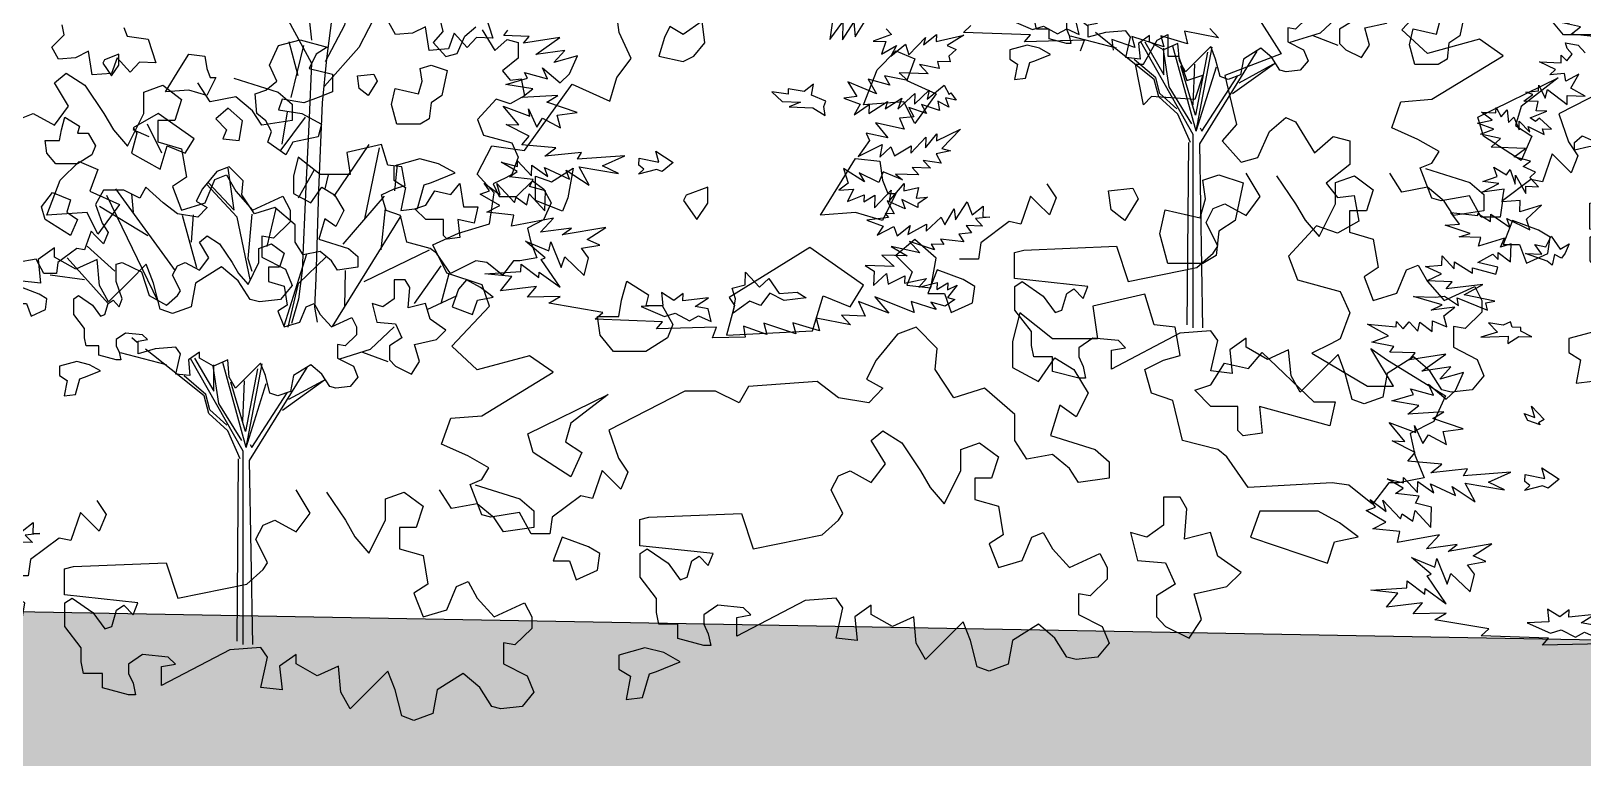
# Model space of a CAD drawing. Header units: inches. Extents: x 11.9 to 85.3, y 21.1 to 37.4.
# Drawn here: x 31.252 to 32.276, y 22.117 to 22.597 of the extents above; entities that cross this region are included whole.
import ezdxf

# ---------------------------------------------------------------- set-up
doc = ezdxf.new("R2010")
doc.units = ezdxf.units.IN
doc.header["$MEASUREMENT"] = 0
doc.layers.add('CAY', color=94, linetype='Continuous')
doc.layers.add('CAY-3', color=61, linetype='Continuous')

# ---------------------------------------------------------------- blocks, each defined once
blk = doc.blocks.new('A$C76451831')
at = {"layer": 'CAY'}
for p, q in [((2228.3, 971.5), (2215.1, 1021.6)), ((2217.8, 939.8), (2236.3, 1016.3)), ((2204.6, 871.1), (2212.5, 918.7)), ((2009.3, 881.7), (1985.5, 892.2)), ((2027.8, 857.9), (2006.6, 900.2)), ((2201.9, 860.6), (2238.9, 910.7)), ((2281, 794.5), (2332.5, 870.4)), ((2491.6, 827), (2512.8, 868.3)), ((2512.8, 868.3), (2561.2, 861.8)), ((2326.2, 761), (2347.8, 865.6)), ((2134, 774), (2125.3, 835.7)), ((2228.6, 791.9), (2251.7, 832.8)), ((2268, 805.1), (2272.9, 825.9)), ((2370.1, 802.5), (2374.1, 840.9)), ((2516.4, 799.3), (2491.6, 827)), ((2047.7, 684.5), (1960.2, 805.1)), ((2138.7, 763.4), (2093.5, 812.2)), ((2095.8, 814.5), (2134, 774)), ((2509.3, 753.8), (2516.4, 799.3)), ((2007, 736.3), (1936.2, 779.1)), ((2022.3, 639.8), (1946.8, 795.6)), ((1985.8, 770.9), (1983.8, 797.9)), ((2182.7, 720.5), (2195.7, 776.4)), ((2294.3, 724.1), (2354.9, 794.5)), ((2350.1, 715.8), (2356.4, 776.4)), ((2079.1, 689), (2057.9, 766.3)), ((2071.1, 726.8), (2074.5, 766.9)), ((2157.5, 671.8), (2138.7, 763.4)), ((2159.9, 768.1), (2154, 702.8)), ((2278.7, 602.9), (2379.6, 765.8)), ((2463.9, 740.3), (2509.3, 753.8)), ((2426.2, 723.2), (2463.9, 740.3)), ((1958.8, 684.4), (1917.8, 720.8)), ((2207.6, 603.7), (2240.9, 709.9)), ((2325.4, 669), (2421.3, 715.4)), ((2446.8, 681.3), (2426.2, 723.2)), ((1948.8, 636.8), (1888.7, 704)), ((2154, 702.8), (2159.9, 684)), ((2228.7, 665.9), (2269.2, 705.2)), ((2296.7, 631.7), (2297.9, 685.1)), ((2399.3, 636.8), (2438.6, 692.2)), ((1914.2, 671.4), (1863.5, 678.5)), ((2213.4, 601.8), (2228.7, 665.9)), ((2438.6, 636.8), (2450, 680.8)), ((2498.7, 664.2), (2446.8, 681.3)), ((2509.3, 632.9), (2498.7, 664.2)), ((2417.8, 627.7), (2461.8, 648.6)), ((2334.4, 569.5), (2369.4, 602.2)), ((1991.5, 579.5), (1983.4, 586)), ((2034.5, 546.7), (1966.9, 564.4)), ((2041.2, 539.6), (2003.7, 569.7)), ((2147.3, 419.7), (2069.9, 556)), ((2075.8, 556.2), (2104.1, 507.8)), ((2151.6, 424.8), (2117.3, 549.9)), ((2151.6, 424.8), (2175, 548.1)), ((2289.6, 555.4), (2334.4, 569.5)), ((2323, 565.2), (2360, 551.4)), ((2089.9, 500.7), (2041.2, 539.6)), ((2092.3, 503.1), (2060.4, 530.2)), ((2102.9, 544.4), (2111.2, 489.7)), ((2104.1, 507.8), (2104.1, 546.7)), ((2168.2, 540.8), (2150.5, 448.4)), ((2156.8, 405.9), (2241.3, 542.4)), ((2098.2, 480.3), (2092.3, 503.1)), ((2150.5, 448.4), (2129.2, 520.8)), ((2146.9, 463.7), (2149.3, 523.1)), ((2151.6, 424.8), (2181.2, 519.2)), ((2159.9, 424.8), (2212.2, 505.4)), ((2205.1, 479.9), (2266.8, 524.3)), ((2214.5, 496), (2264.5, 523.1)), ((2096.6, 475.1), (2089.9, 500.7)), ((2123.3, 457.8), (2098.2, 480.3)), ((2111.2, 489.7), (2144.6, 435.4)), ((3915.1, 501.1), (3898, 463.3)), ((2124.5, 449.6), (2096.6, 475.1)), ((3898, 463.3), (3863.2, 445.6)), ((2143, 408.3), (2124.5, 449.6)), ((3863.2, 445.6), (3870.3, 414.4)), ((2147.3, 135.4), (2147.3, 419.7)), ((2157.5, 429.5), (2159.9, 424.8)), ((3870.3, 414.4), (3883.8, 380.2)), ((2138.3, 140.1), (2140.6, 408.3)), ((2161.5, 135.4), (2156.8, 405.9)), ((3831.9, 373.1), (3807.8, 341.8)), ((3846.1, 373.1), (3831.9, 373.1)), ((3883.8, 380.2), (3846.1, 373.1)), ((5224.8, 27.3), (5236, 37.4)), ((5323.5, 23.9), (5224.8, 27.3)), ((5314.9, 13.3), (5323.5, 23.9)), ((5600.2, 19.2), (5549.8, 29.1)), ((5549.8, 29.1), (5554.6, 10.4)), ((5587.1, 33.3), (5600.2, 19.2)), ((5402.9, 15.7), (5314.9, 13.3)), ((5396.9, 0), (5402.9, 15.7)), ((5476.9, 4.9), (5442.9, 17)), ((5442.9, 17), (5445, 1)), ((5472.5, 21.4), (5476.9, 4.9)), ((5519.5, 6.1), (5472.5, 21.4)), ((5515.1, 22.2), (5519.5, 6.1)), ((5554.6, 10.4), (5515.1, 22.2))]:
    blk.add_line(p, q, dxfattribs=at)
for points in [[(2429.6, 1084.7), (2441, 1036.7), (2426.8, 1020.6), (2445.3, 999.7), (2461.8, 1004.1), (2473.2, 1029.6), (2489.3, 1043.4)], [(2498.7, 1039.1), (2517.2, 1008.8), (2535.7, 1024.9), (2551.8, 1020.6), (2551.8, 997.4), (2528.6, 978.9), (2540, 965.1), (2556.1, 967.1), (2560.8, 941.9), (2540, 930.1), (2519.2, 937.2), (2491.7, 907.3), (2500.7, 884.1), (2542.4, 872.7), (2551.8, 851.9), (2542.4, 826.3), (2533.3, 821.6), (2514.8, 812.5), (2523.9, 794.1), (2549.4, 794.1), (2572.6, 816.9), (2588.7, 805.5), (2600.1, 784.6), (2588.7, 759.5), (2565.6, 747.7), (2570.3, 726.8), (2579.3, 704), (2554.2, 699.3), (2544.7, 699.3), (2528.6, 678.5), (2505.4, 696.9), (2489.3, 699.3), (2452.3, 680.8), (2431.5, 710.7), (2422.5, 717.8), (2387.9, 726.8), (2378.5, 766.1), (2357.6, 773.2), (2350.9, 796.4), (2369.4, 805.5), (2385.5, 810.2), (2380.8, 837.7), (2360, 840.1), (2350.9, 870.4), (2299.8, 858.6), (2304.6, 826.3), (2260.5, 826.3), (2228.3, 851.9), (2221.2, 824), (2221.2, 798.4), (2246.8, 784.6), (2262.9, 807.8), (2281.4, 796.4), (2295.5, 773.2), (2283.7, 750), (2267.6, 761.4), (2258.6, 731.5), (2302.2, 717.8), (2316, 706), (2316, 689.9), (2286.1, 685.5), (2277, 699.3), (2260.5, 713.1), (2235.4, 708.3), (2223.6, 726.8), (2223.6, 752.4), (2193.7, 777.9), (2163.8, 768.5), (2145.4, 796.4), (2147.3, 816.9), (2126.9, 837.7), (2108.4, 831), (2087.6, 805.5), (2078.1, 787), (2094.3, 777.9), (2080.5, 763.8), (2050.6, 768.5), (2029.8, 784.6), (2004.2, 807.8), (1995.2, 791.7), (1972, 803.1), (1942.1, 803.1), (1930.3, 782.3), (1939.8, 754.7), (1948.8, 741), (1942.1, 724.5), (1930.3, 736.3), (1923.7, 742.9), (1914.2, 715.4), (1902.8, 717.8), (1874.9, 696.9), (1872.6, 680.8), (1854.1, 680.8), (1842.7, 701.7), (1814.8, 696.9)], [(1616.2, 583.4), (1612.6, 559.5), (1632.1, 585.5), (1631.2, 558.8), (1648, 585), (1649.9, 563.6), (1669.6, 594.7)], [(1695.7, 575.2), (1703.5, 566.7), (1676.5, 557.2), (1695, 556.6), (1688.9, 538.2), (1710.7, 550.6), (1702.4, 535), (1724.3, 552.8), (1728.8, 536.8), (1753.7, 562.3), (1750.6, 551.9), (1769.7, 567.1), (1769.3, 556.7), (1810, 565.7), (1785.4, 550.7), (1798.4, 544.8), (1787.6, 534.8), (1790, 526.5), (1771, 527.2), (1773.4, 516.7), (1744.6, 522.7), (1757.2, 509.1), (1714.7, 510.6), (1727.4, 499.2), (1693.2, 505.9), (1700.9, 492.5), (1669.1, 501.3), (1681.4, 479.5), (1639.5, 497.3), (1652.3, 475.6), (1633.6, 473.5), (1657.4, 464.5), (1648.7, 449), (1670.5, 464.1), (1670, 450.9), (1697.4, 468.6), (1694.3, 457.8), (1718.8, 473.3), (1712.8, 457.1), (1737.7, 480.3), (1737.1, 464.5), (1759.1, 485), (1755.9, 472), (1780.7, 492.4), (1788.3, 478.5), (1790.7, 481.2), (1798.5, 470.5), (1782.7, 473.7), (1787.7, 460), (1771.7, 468.7), (1773.9, 455), (1747.5, 464.1), (1755.2, 450.7), (1728.8, 459.3), (1736.5, 445.9), (1715.1, 443.9), (1722.2, 427.8), (1680, 437), (1698.2, 415), (1666.3, 421.6), (1671.3, 411), (1654.7, 387.5), (1689.7, 404.9), (1686.3, 386.4), (1702.7, 401.7), (1707.7, 388.4), (1732.3, 403.4), (1731.9, 392.6), (1754, 415.8), (1753.4, 400), (1770, 420.7), (1769.7, 410.3), (1805.2, 427.6), (1777.4, 399.1), (1790.4, 396), (1769, 391.3), (1776.7, 377.8), (1750.1, 381.5), (1760.6, 370.2), (1733.8, 371.2), (1743.9, 360.4), (1709.5, 361.6), (1719.6, 353.1), (1691, 365), (1685, 349.3), (1656.1, 363.5), (1663.8, 350.1), (1632.7, 369.7), (1639.7, 348.2), (1626.2, 337.8), (1647.6, 339.7), (1638.8, 321.5), (1663.1, 331), (1662.7, 320.6), (1679, 330.5), (1678.3, 311.9), (1703.2, 337.8), (1700, 322), (1722.2, 348), (1721.8, 337.1), (1743.2, 341.8), (1740, 326.1), (1756.3, 327.8), (1742.4, 317.8), (1742.2, 312.4), (1718.6, 324.1), (1723.6, 310.3), (1697.2, 322.1), (1707.5, 303.2), (1694.3, 303.7), (1699.1, 298), (1667.2, 293.7), (1691, 285.2), (1682.3, 271.9), (1706.8, 284.6), (1711.8, 270.9), (1730.9, 286.1), (1727.7, 273), (1755, 287.9), (1754.6, 277.5), (1776.6, 298.1), (1781.7, 287), (1795.6, 310.5), (1797.8, 294.6), (1814.6, 320.8), (1822.1, 301.9), (1838.4, 314.5), (1837.8, 298.6), (1848.2, 298.3), (1826.8, 296.3), (1837.3, 285.1), (1813.3, 285.9), (1821.1, 275.2), (1802.5, 273.1), (1809.8, 262), (1775.5, 265.9), (1780.6, 258), (1761.6, 258.7), (1766.8, 250.4), (1730.1, 262.5), (1745.3, 245.7), (1703.1, 255.3), (1726.6, 241.3), (1689.5, 242.6), (1707.5, 225.7), (1664.9, 227.2), (1677.8, 219), (1677, 197.7), (1696.2, 215.6), (1698.4, 199.7), (1722.9, 212), (1722.5, 201.1), (1754.9, 208.2), (1743.6, 195.4), (1770.5, 202.2), (1770.2, 191.8), (1786.4, 201.6), (1786, 191.2), (1799.9, 198.4), (1785.6, 180.3), (1796.4, 177.2), (1782.5, 167.3), (1761.4, 173.5), (1769.1, 162.3), (1732.4, 174.5), (1736.8, 158), (1679.2, 181.3), (1699.6, 157), (1654.9, 174.5), (1665, 152.8), (1630.2, 154), (1643.3, 140), (1592.9, 149.9), (1597.7, 131.1), (1558.2, 142.9), (1562.6, 126.9), (1515.6, 142.2), (1520, 125.7), (1486, 137.8), (1488.1, 121.8), (1440.1, 120.8), (1446.1, 136.4), (1358.1, 134.1), (1366.6, 144.6), (1267.9, 148.1), (1279.1, 158.1), (1199.4, 171.8), (1216.1, 181.6), (1168, 180.6), (1181.7, 196.4), (1128.5, 190.1), (1145, 210.9), (1105.3, 215), (1158.5, 218.6), (1158.8, 229), (1184.9, 209.5), (1185.2, 217.6), (1216.5, 195.2), (1188.5, 236.1), (1194, 238.6), (1165.5, 263.2), (1199.8, 248.8), (1202.6, 261.9), (1217.6, 224.2), (1223.1, 239.9), (1251.6, 212.6), (1257.9, 238.7), (1247.6, 252.6), (1274.4, 257.1), (1256.2, 265.5), (1283.5, 283.1), (1219.2, 272.2), (1232.7, 282.1), (1187.2, 276), (1206.5, 296.7), (1144.9, 285.2), (1148.2, 301.4), (1108.5, 305.5), (1127.4, 315.3), (1098.5, 332.2), (1112.3, 337.1), (1104.5, 348.3), (1127.9, 331.1), (1123.1, 347.6), (1148.9, 320), (1151.8, 327.6), (1167.3, 316.6), (1170.6, 332.4), (1193.7, 307.5), (1194.8, 337), (1171, 343.2), (1176.8, 353.5), (1142, 357.4), (1153.2, 365.2), (1129.6, 379.1), (1153.4, 372.9), (1153.7, 381), (1174.2, 359), (1174.8, 374.8), (1198.2, 358.2), (1193.2, 371.5), (1229.8, 354.3), (1225.3, 367.6), (1258.9, 345.2), (1244, 372.4), (1302.2, 362.7), (1278.5, 373.9), (1311.2, 388.7), (1241.7, 383.4), (1247.5, 393.6), (1193.8, 387.8), (1210.1, 400.4), (1160, 404.8), (1170.8, 417.6), (1137, 434.6), (1155.6, 434), (1132.5, 461.5), (1171.9, 447), (1169.5, 457.5), (1182.2, 430.8), (1190.3, 443.7), (1216.6, 429.6), (1211.8, 448.3), (1241.4, 452.3), (1196.6, 467.5), (1212.8, 477.3), (1159.7, 474.2), (1176, 486.8), (1136.3, 493.6), (1168.4, 502.9), (1163.7, 511.2), (1197.8, 501.9), (1190.2, 518), (1216.2, 495.8), (1230.2, 508.9), (1241.6, 535.3), (1206.8, 525.6), (1223.3, 543.6), (1180.5, 537.4), (1215.8, 562.4), (1162.5, 553.9), (1170.5, 564), (1133.4, 565.3), (1139.1, 573.3)], [(4146.1, 136.4), (4058.1, 134.1), (4066.6, 144.6), (3967.9, 148.1), (3979.1, 158.1), (3899.4, 171.8), (3916.1, 181.6), (3868, 180.6), (3881.7, 196.4), (3828.5, 190.1), (3845, 210.9), (3805.3, 215), (3858.5, 218.6), (3858.8, 229), (3884.9, 209.5), (3885.2, 217.6), (3916.5, 195.2), (3888.5, 236.1), (3894, 238.6), (3865.5, 263.2), (3899.8, 248.8), (3902.6, 261.9), (3917.6, 224.2), (3923.1, 239.9), (3951.6, 212.6), (3957.9, 238.7), (3947.6, 252.6), (3974.4, 257.1), (3956.2, 265.5), (3983.5, 283.1), (3919.2, 272.2), (3932.7, 282.1), (3887.2, 276), (3906.5, 296.7), (3844.9, 285.2), (3848.2, 301.4), (3808.5, 305.5), (3827.4, 315.3), (3798.5, 332.2), (3812.3, 337.1), (3804.5, 348.3), (3827.9, 331.1), (3823.1, 347.6), (3848.9, 320), (3851.8, 327.6), (3867.3, 316.6), (3870.6, 332.4), (3893.7, 307.5), (3894.8, 337), (3871, 343.2), (3876.8, 353.5), (3842, 357.4), (3853.2, 365.2), (3829.6, 379.1), (3853.4, 372.9), (3853.7, 381), (3874.2, 359), (3874.8, 374.8), (3898.2, 358.2), (3893.2, 371.5), (3929.8, 354.3), (3925.3, 367.6), (3958.9, 345.2), (3944, 372.4), (4002.2, 362.7), (3978.5, 373.9), (4011.2, 388.7), (3941.7, 383.4), (3947.5, 393.6), (3893.8, 387.8), (3910.1, 400.4), (3860, 404.8), (3870.8, 417.6), (3837, 434.6), (3855.6, 434), (3832.5, 461.5), (3871.9, 447), (3869.5, 457.5), (3882.2, 430.8), (3890.3, 443.7), (3916.6, 429.6), (3911.8, 448.3), (3941.4, 452.3), (3896.6, 467.5), (3912.8, 477.3), (3859.7, 474.2), (3876, 486.8), (3836.3, 493.6), (3868.4, 502.9), (3863.7, 511.2), (3897.8, 501.9), (3890.2, 518), (3916.2, 495.8), (3930.2, 508.9), (3941.6, 535.3), (3906.8, 525.6), (3923.3, 543.6), (3880.5, 537.4), (3915.8, 562.4), (3862.5, 553.9), (3870.5, 564), (3833.4, 565.3), (3839.1, 573.3), (3807.2, 579.8), (3831.5, 589.4), (3800.4, 606.4), (3842.9, 602.6), (3843.1, 610.3), (3853.2, 599.5), (3861.7, 609.7), (3874.4, 596.1), (3877.5, 609.1), (3895.6, 595.3), (3896.2, 611.2), (3917.2, 602.3), (3912.8, 618.8), (3929.1, 631.3), (3894, 627.1), (3910.6, 634.7), (3868.4, 647.1), (3900.1, 646), (3913.8, 647.7), (3934.6, 633.9), (3932.3, 644.8), (3976.9, 627), (3974.6, 637.9), (3987.8, 640.2), (3942.8, 649.4), (3970.1, 664.8), (3916.4, 658.5), (3924.9, 668.7), (3887.8, 670), (3909.5, 680.1), (3885.8, 691.3), (3909.9, 693.2), (3910.4, 706.8), (3928.3, 687.6), (3928.7, 698), (3954.8, 681.2), (3955.1, 688.9), (3989.2, 680), (3992.3, 690.3), (3963.1, 696.8), (3984.8, 709.2), (3992.7, 701.2), (3993, 711.6), (4011.1, 697.8), (4012.1, 724.6), (3996, 719.7), (4001.9, 732.6), (3963.9, 720.8), (3967.1, 733.8), (3935.4, 734.9), (3951.4, 739.8), (3914.7, 752), (3936, 753.5), (3923, 770.3), (3962.8, 766.2), (3962.9, 768.9), (3981.5, 757.4), (3981.9, 768.2), (4010.2, 748.6), (4005.7, 761.9), (4039.5, 744.9), (4034.6, 760.9), (4056.7, 781.5), (4024.6, 771.7), (4025.2, 788), (3998.4, 786.2), (4001.7, 804.7), (3969.4, 800.4), (3993.9, 813.1), (3970, 816.2), (3991.5, 823.6), (3986.5, 837), (4005.2, 825.9), (4010.4, 833.9), (4017.9, 812.3), (4018.3, 825.4), (4033.2, 798.2), (4033.6, 809), (4052.2, 808.4), (4039.5, 822), (4047.9, 829.8), (4029.6, 838.2), (4040.3, 846), (4016.5, 852.2), (4032.8, 864.8), (3982.6, 866.6), (3996.2, 879.2), (3966.9, 885.7), (3986.2, 893.2), (3962.5, 901.7), (3984, 906.4), (3968.1, 917.8), (3989.3, 917.1), (3989.6, 924.8), (3997.3, 911.4), (4005.8, 921.5), (4007.9, 902.9), (4015.9, 910.7), (4023.4, 891.9), (4023.8, 905), (4039.1, 888.6), (4036.7, 896.9), (4060.3, 885.2), (4057.8, 893.4), (4071.4, 892.9), (4053.4, 909.4), (4047.8, 904.2), (4039.8, 909.9), (4064.2, 919.5), (4048.4, 920), (4051.5, 933.5), (4030.3, 934.3), (4043.8, 944.2), (4033.4, 947.3), (4052.1, 949.4), (4052.4, 957.5), (4062.1, 938.6), (4065.3, 951.6), (4094, 929.3), (4094.4, 942.4), (4120.7, 941.5), (4099.8, 953.1), (4111.4, 974), (4092.5, 963.8), (4090.1, 974.8), (4068.8, 972.8), (4077.2, 980.7), (4053.6, 991.9), (4085.3, 990.8), (4085.6, 1001.7), (4093.5, 993.3), (4101.6, 1003.4), (4094.2, 1011.8), (4091.7, 1020.1), (4110.2, 1016.7), (4120.7, 1005.5)], [(4137.3, 1028.9), (4100.3, 1032.9), (4113.8, 1043.3), (4087.3, 1049.2), (4119.5, 1050.8), (4109, 1059.4), (4117.3, 1064.5), (4098.9, 1070.1), (4115, 1077.7), (4130.9, 1077.2)], [(1105.8, 596.3), (1117.4, 561.5), (1093.2, 562.6), (1079.5, 547.8), (1060.5, 568.9), (1052, 545.7), (1023.6, 543.6), (1018.3, 578.4), (999.3, 568.9), (974, 566.8), (964.5, 584.7)], [(831.6, 687), (842.2, 634.3), (850.6, 558.4)], [(774.7, 655.4), (791.5, 634.3), (850.6, 524.6), (847.4, 444.5), (842.2, 343.2), (836.9, 219.8), (831.6, 177.6), (821.1, 141.8)], [(888.6, 656.4), (872.7, 530.9), (866.4, 466.6), (861.1, 337.9), (856.9, 208.2), (854.8, 166), (859, 143.9)], [(914.9, 644.8), (899.1, 580.5), (870.6, 526.7)], [(948.7, 602.7), (920.2, 547.8), (869.6, 490.9)]]:
    blk.add_lwpolyline(points, dxfattribs=at)
for points in [[(3862.3, 1017), (3867.6, 1040.8), (3901.9, 1032.9), (3907.2, 1051.4), (3904.5, 1069.8), (3920.4, 1075.1), (3944.1, 1067.2), (3936.2, 1030.2), (3920.4, 1019.7), (3917.7, 995.9), (3904.5, 988), (3870.2, 988)], [(2209.9, 855.3), (2183.5, 873.8), (2188.8, 889.6), (2180.8, 905.5), (2167.6, 916), (2165, 945.1), (2180.8, 950.3), (2196.7, 963.5), (2186.1, 987.3), (2199.3, 1016.3), (2231, 1024.3), (2270.6, 1013.7), (2254.7, 1003.1), (2244.2, 982), (2278.5, 974.1), (2278.5, 947.7), (2257.4, 939.8), (2236.3, 931.9), (2204.6, 937.1), (2199.3, 921.3), (2233.6, 916), (2262.7, 900.2), (2257.4, 881.7), (2220.4, 873.8)], [(1943.3, 995.2), (1940.7, 989.9), (1953.9, 971.5), (1964.4, 987.3), (1964.4, 1003.1)], [(2054.1, 982), (2067.3, 1003.1), (2091.1, 1000.5), (2093.7, 982), (2099, 968.8), (2106.9, 968.8), (2093.7, 942.4), (2067.3, 950.3), (2033, 947.7)], [(2365.6, 929.2), (2370.9, 953), (2405.2, 945.1), (2410.4, 963.5), (2407.8, 982), (2423.6, 987.3), (2447.4, 979.4), (2439.5, 942.4), (2423.6, 931.9), (2421, 908.1), (2407.8, 900.2), (2373.5, 900.2)], [(2318.1, 953), (2315.4, 971.5), (2339.2, 974.1), (2344.5, 963.5), (2331.3, 942.4)], [(2062.1, 857.9), (2075.3, 879), (2022.5, 916), (1985.5, 894.9), (1990.8, 887), (1982.9, 857.9), (2025.1, 834.2), (2035.7, 868.5)], [(2141.2, 876.4), (2146.5, 905.5), (2125.4, 923.9), (2106.9, 908.1), (2122.8, 892.2), (2117.5, 879)], [(1903.7, 887), (1919.5, 887), (1930.1, 868.5), (1924.8, 855.3), (1903.7, 842.1), (1872, 842.1), (1858.8, 857.9), (1856.2, 876.4), (1877.3, 876.4), (1880, 892.2), (1885.2, 910.7), (1906.4, 897.5)], [(4144.6, 860.9), (4136.9, 861.2), (4142.2, 869.2), (4126.3, 867), (4104.8, 862.3), (4105.2, 873.2), (4116.4, 883.2), (4129.3, 877.3), (4142.8, 887.7)], [(2577.1, 788.1), (2577.1, 823.8), (2600.8, 815.8), (2632.5, 835.6), (2624.6, 792.1), (2616.7, 772.3)], [(1856.2, 760.2), (1850.9, 778.7), (1866.8, 799.8), (1893.2, 789.3), (1887.9, 770.8), (1903.7, 760.2), (1893.2, 736.5)], [(2415.7, 781.4), (2428.9, 802.5), (2452.7, 797.2), (2465.9, 813), (2471.2, 778.7), (2492.3, 778.7), (2487, 755), (2463.2, 760.2), (2465.9, 733.8), (2447.4, 731.2), (2442.1, 736.5), (2442.1, 760.2), (2415.7, 760.2), (2399.9, 776.1)], [(1999.5, 590.8), (1974.4, 593.1), (1960.6, 583.7), (1960.6, 574.6), (1964.9, 565.2), (1967.3, 553.8), (1960.6, 553.8), (1935.1, 560.5), (1935.1, 574.6), (1916.6, 574.6), (1914.2, 586), (1914.2, 599.8), (1898.1, 620.6), (1898.1, 643.8), (1905.2, 648.6), (1925.6, 634.4), (1937.4, 618.3), (1944.1, 620.6), (1948.8, 636.8), (1955.9, 641.5), (1964.9, 632), (1969.6, 643.8), (1960.6, 669), (1960.6, 694.6), (1969.6, 696.9), (1997.6, 683.2), (2009, 648.6), (2034.5, 634.4), (2050.6, 648.6), (2054.9, 655.2), (2043.5, 678.5), (2050.6, 692.2), (2062, 696.9), (2082.9, 685.5), (2096.6, 704), (2082.9, 726.8), (2094.3, 736.3), (2112.7, 724.5), (2131.2, 696.9), (2140.6, 680.8), (2154.4, 664.7), (2170.5, 696.9), (2170.5, 717.8), (2189, 724.5), (2207.5, 710.7), (2200.8, 689.9), (2184.3, 689.9), (2184.3, 669), (2207.5, 662.3), (2212.2, 634.4), (2198.4, 625.4), (2207.5, 602.2), (2230.7, 609.2), (2240.1, 632), (2251.5, 636.8), (2260.5, 620.6), (2277, 602.2), (2306.9, 615.9), (2314, 602.2), (2314, 590.8), (2297.5, 574.6), (2286.1, 576.6), (2286.1, 556.2), (2309.3, 544.4), (2316, 528.2), (2304.6, 514.5), (2283.7, 512.1), (2274.7, 514.5), (2262.9, 533), (2246.8, 546.7), (2221.2, 530.6), (2216.9, 507.4), (2198.4, 500.7), (2186.6, 505), (2179.9, 530.6), (2172.9, 549.1), (2156.8, 533), (2135.9, 512.1), (2126.9, 528.2), (2124.5, 553.8), (2103.7, 544.4), (2082.9, 556.2), (2082.9, 565.2), (2066.7, 553.8), (2069.1, 530.6), (2048.3, 533), (2054.9, 562.8), (2048.3, 572.3), (2018, 569.9), (1992.8, 562.8), (1992.8, 581.3), (2006.6, 583.7)], [(4064.6, 698.7), (4032.9, 710.2), (4056.9, 709.4), (4046.9, 723.3), (4062.7, 720.1), (4070.9, 735.6), (4083.8, 716.6), (4097.3, 724.3), (4091.3, 710.9), (4086.1, 703.4), (4075.4, 708.7), (4072.1, 693)], [(2392.2, 660), (2385.5, 671.4), (2369.4, 671.4), (2369.4, 643.8), (2352.9, 632), (2336.8, 636.8), (2343.9, 609.2), (2371.4, 606.9), (2380.8, 586), (2362.3, 574.6), (2362.3, 553.8), (2371.4, 544.4), (2394.6, 533), (2406.4, 551.4), (2399.3, 576.6), (2431.5, 583.7), (2445.3, 597.4), (2422.5, 613.6), (2415.4, 636.8), (2389.8, 630.1)], [(2475.5, 671.4), (2463.7, 657.6), (2454.7, 632), (2484.6, 620.6), (2491.7, 641.5), (2514.8, 646.2), (2496.4, 660)], [(4013.2, 601.7), (4010.8, 609.9), (4000.2, 604.8), (3978.6, 608.3), (3991.7, 594.7), (3967.4, 587.4), (4007.3, 588.7), (4006.9, 577.9), (4023.2, 588.2), (4042.2, 587.5), (4026.2, 596.2), (4026.3, 601.2)], [(1603.8, 461), (1606.8, 469), (1585.8, 477.9), (1589, 493.7), (1575.1, 483.3), (1551.6, 486.8), (1551.4, 479.1), (1527.5, 482.7), (1542.8, 468.5), (1569.5, 467.6), (1553, 460.5), (1587.8, 459.2), (1606, 447.7)], [(4054.6, 458.4), (4036.2, 464.5), (4031.1, 475.1), (4046.8, 469.1), (4041.9, 485.6), (4060.3, 465.9), (4052, 461.2)], [(1332, 374.8), (1332.4, 385.2), (1361.2, 379.2), (1356.8, 395.2), (1382.5, 378.5), (1366.1, 365.4), (1358.1, 368.4), (1331.6, 361.7), (1339.5, 369.1)], [(4032, 374.8), (4032.4, 385.2), (4061.2, 379.2), (4056.8, 395.2), (4082.5, 378.5), (4066.1, 365.4), (4058.1, 368.4), (4031.6, 361.7), (4039.5, 369.1)], [(1037.6, 376.9), (1009.9, 384), (971.5, 373.4), (971.5, 352.7), (988.6, 342.1), (982.2, 307.9), (1006.3, 310.8), (1016.4, 345.6), (1027, 349.2), (1061.8, 363.3)], [(1474.2, 178.1), (1469.4, 194.1), (1488.1, 198.9), (1488.8, 217.4), (1509.3, 195.4), (1522.9, 208.1), (1538.4, 186.2), (1564.8, 188), (1578.1, 179.9), (1545.8, 175.6), (1524.8, 186.7), (1511.1, 168.6), (1495.4, 174.6), (1470.8, 156.9)], [(1809, 206.5), (1770.6, 220.7), (1757.1, 185.9), (1781.3, 185.9), (1791.3, 158.2), (1822.5, 172.3), (1826.1, 196.5)], [(1438.2, 144.9), (1433.9, 163.6), (1414.9, 167), (1434.4, 179.5), (1396.7, 175.3), (1397, 186.2), (1383.5, 175.8), (1365.4, 187.3), (1367.4, 168.6), (1335.2, 167), (1369.6, 152.2), (1385.6, 157.1), (1406.5, 146), (1419.9, 153.2)], [(4138.2, 144.9), (4133.9, 163.6), (4114.9, 167), (4134.4, 179.5), (4096.7, 175.3), (4097, 186.2), (4083.5, 175.8), (4065.4, 187.3), (4067.4, 168.6), (4035.2, 167), (4069.6, 152.2), (4085.6, 157.1), (4106.5, 146), (4119.9, 153.2)], [(5395.1, 24.1), (5390.7, 42.8), (5371.8, 46.2), (5391.3, 58.7), (5353.5, 54.6), (5353.9, 65.4), (5340.4, 55), (5322.2, 66.5), (5324.3, 47.9), (5292.1, 46.3), (5326.4, 31.5), (5342.5, 36.4), (5363.4, 25.2), (5376.8, 32.4)]]:
    blk.add_lwpolyline(points, close=True, dxfattribs=at)
at = {"layer": 'CAY-3'}
for p, q in [((2700.1, 1035.2), (2693.6, 1083.6)), ((3631.7, 1070), (3673.6, 1003.9)), ((2717.8, 996.9), (2700.1, 1035.2)), ((2696.6, 969.1), (2717.8, 996.9)), ((3673.6, 1003.9), (3591, 972.1)), ((2561.2, 861.8), (2631.1, 959.1)), ((2631.1, 959.1), (2686.6, 934.3)), ((2686.6, 934.3), (2696.6, 969.1)), ((3591, 972.1), (3608.1, 900.1)), ((3608.1, 900.1), (3586.9, 875.9)), ((3656.5, 889.5), (3680.7, 910.2)), ((3680.7, 910.2), (3694.8, 903.7)), ((3694.8, 903.7), (3722.5, 858.3)), ((3586.9, 875.9), (3614.6, 844.7)), ((3639.4, 851.2), (3656.5, 889.5)), ((3722.5, 858.3), (3750.2, 882.4)), ((3750.2, 882.4), (3774.4, 875.9)), ((3774.4, 875.9), (3774.4, 841.1)), ((3614.6, 844.7), (3639.4, 851.2)), ((3774.4, 841.1), (3739.6, 813.4)), ((3739.6, 813.4), (3756.7, 792.8)), ((3756.7, 792.8), (3780.9, 795.7)), ((3780.9, 795.7), (3788, 758)), ((3788, 758), (3756.7, 740.3)), ((3725.5, 750.9), (3684.2, 706.1)), ((3756.7, 740.3), (3725.5, 750.9)), ((3684.2, 706.1), (3697.8, 671.3)), ((3697.8, 671.3), (3760.3, 654.2)), ((3473.1, 650.6), (3396.5, 632.9)), ((3486.7, 605.2), (3473.1, 650.6)), ((3760.3, 654.2), (3774.4, 622.9)), ((2453.9, 573.9), (2509.3, 632.9)), ((3289.2, 622.9), (3278.5, 581)), ((3337.5, 584.6), (3289.2, 622.9)), ((3396.5, 632.9), (3403.5, 584.6)), ((3774.4, 622.9), (3760.3, 584.6)), ((3137, 601.7), (3109.3, 591.6)), ((3167.7, 570.4), (3137, 601.7)), ((3517.9, 601.7), (3486.7, 605.2)), ((3525, 560.4), (3517.9, 601.7)), ((2491.6, 539.1), (2453.9, 573.9)), ((3109.3, 591.6), (3078.1, 553.3)), ((3278.5, 581), (3278.5, 542.7)), ((3403.5, 584.6), (3337.5, 584.6)), ((3746.7, 577.5), (3719, 563.9)), ((3760.3, 584.6), (3746.7, 577.5)), ((2568.3, 559.8), (2491.6, 539.1)), ((2603, 535.6), (2568.3, 559.8)), ((3078.1, 553.3), (3063.9, 525.6)), ((3164.8, 539.7), (3167.7, 570.4)), ((3316.9, 522), (3341, 556.8)), ((3341, 556.8), (3368.8, 539.7)), ((3473.1, 539.7), (3500.8, 553.3)), ((3500.8, 553.3), (3525, 560.4)), ((3719, 563.9), (3800.7, 515.2)), ((3839, 515.2), (3805.7, 570.4)), ((3805.7, 570.4), (3829.8, 553.3)), ((3829.8, 553.3), (3915.1, 501.1)), ((2498.1, 471.6), (2603, 535.6)), ((3063.9, 525.6), (3088.1, 512)), ((3192.5, 497.8), (3164.8, 539.7)), ((3278.5, 542.7), (3316.9, 522)), ((3368.8, 539.7), (3390, 504.9)), ((3483.1, 504.9), (3473.1, 539.7)), ((472.7, 495.7), (489.8, 509.9)), ((489.8, 509.9), (517.5, 492.2)), ((736.2, 502.8), (801.7, 482.1)), ((2797, 507.9), (2685, 450.4)), ((2841.8, 507.9), (2797, 507.9)), ((2876.6, 490.8), (2841.8, 507.9)), ((2890.2, 514.9), (2876.6, 490.8)), ((2991.4, 522), (2890.2, 514.9)), ((3022.7, 497.8), (2991.4, 522)), ((3088.1, 512), (3067.5, 490.8)), ((3237.3, 512), (3192.5, 497.8)), ((3282.1, 473.7), (3237.3, 512)), ((3390, 504.9), (3372.3, 470.1)), ((3514.4, 494.3), (3483.1, 504.9)), ((3800.7, 515.2), (3839, 515.2)), ((493.3, 461.5), (472.7, 495.7)), ((517.5, 492.2), (545.2, 450.9)), ((604.1, 482.1), (631.9, 492.2)), ((604.1, 450.9), (604.1, 482.1)), ((631.9, 492.2), (659.6, 471.5)), ((701.4, 468), (683.7, 495.7)), ((801.7, 482.1), (822.3, 464.4)), ((3067.5, 490.8), (3022.7, 497.8)), ((3348.1, 487.2), (3334.6, 442.4)), ((3372.3, 470.1), (3348.1, 487.2)), ((3528.5, 435.3), (3514.4, 494.3)), ((472.7, 433.8), (493.3, 461.5)), ((659.6, 471.5), (649.5, 440.3)), ((739.2, 475.1), (701.4, 468)), ((763.9, 454.4), (739.2, 475.1)), ((822.3, 464.4), (822.3, 440.3)), ((2439.1, 429.8), (2452.7, 468.1)), ((2452.7, 468.1), (2498.1, 471.6)), ((3282.1, 435.3), (3282.1, 473.7)), ((424.3, 443.8), (441.4, 450.9)), ((441.4, 450.9), (472.7, 433.8)), ((545.2, 450.9), (559.3, 426.7)), ((580, 402.5), (604.1, 450.9)), ((624.8, 440.3), (624.8, 409)), ((649.5, 440.3), (624.8, 440.3)), ((777.5, 433.8), (763.9, 454.4)), ((822.3, 440.3), (777.5, 433.8)), ((2685, 450.4), (2699.2, 409.1)), ((3071, 435.3), (3088.1, 449.5)), ((3091.6, 401.1), (3071, 435.3)), ((3088.1, 449.5), (3115.8, 431.8)), ((3299.8, 407.6), (3282.1, 435.3)), ((3334.6, 442.4), (3400, 421.8)), ((3580.4, 421.8), (3528.5, 435.3)), ((559.3, 426.7), (580, 402.5)), ((2477.5, 412.7), (2439.1, 429.8)), ((2508.7, 395), (2477.5, 412.7)), ((3115.8, 431.8), (3143.5, 390.5)), ((3202.5, 421.8), (3230.2, 431.8)), ((3202.5, 390.5), (3202.5, 421.8)), ((3230.2, 431.8), (3257.9, 411.1)), ((3257.9, 411.1), (3247.9, 379.9)), ((3337.5, 414.7), (3299.8, 407.6)), ((3362.3, 394), (3337.5, 414.7)), ((3400, 421.8), (3420.6, 404.1)), ((3594, 411.1), (3580.4, 421.8)), ((3625.2, 366.3), (3594, 411.1)), ((624.8, 409), (659.6, 399)), ((659.6, 399), (666.6, 357.1)), ((2498.1, 377.9), (2508.7, 395)), ((2675.1, 391.3), (2660.8, 350.1)), ((2685, 381.4), (2675.1, 391.3)), ((2699.2, 409.1), (2712.7, 388.5)), ((2712.7, 388.5), (2702.7, 363.7)), ((3022.7, 383.4), (3039.8, 390.5)), ((3039.8, 390.5), (3071, 373.4)), ((3071, 373.4), (3091.6, 401.1)), ((3143.5, 390.5), (3157.7, 366.3)), ((3178.3, 342.1), (3202.5, 390.5)), ((3375.8, 373.4), (3362.3, 394)), ((3420.6, 404.1), (3420.6, 379.9)), ((2481, 370.8), (2498.1, 377.9)), ((2498.1, 326), (2481, 370.8)), ((2488.6, 369.9), (2554, 349.3)), ((2702.7, 363.7), (2685, 381.4)), ((3012, 362.8), (3022.7, 383.4)), ((3157.7, 366.3), (3178.3, 342.1)), ((3223.1, 379.9), (3223.1, 348.6)), ((3247.9, 379.9), (3223.1, 379.9)), ((3420.6, 379.9), (3375.8, 373.4)), ((3748.8, 373.1), (3625.2, 366.3)), ((3773, 369.5), (3748.8, 373.1)), ((3807.8, 341.8), (3773, 369.5)), ((666.6, 357.1), (646, 343.5)), ((646, 343.5), (659.6, 308.7)), ((694.4, 319.3), (708.5, 353.5)), ((708.5, 353.5), (725.6, 360.6)), ((725.6, 360.6), (739.2, 336.4)), ((1932.1, 347.2), (1945.6, 326.5)), ((2245.7, 328.6), (2225, 362.9)), ((2269.8, 359.3), (2297.6, 318)), ((2356.5, 349.3), (2384.2, 359.3)), ((2356.5, 318), (2356.5, 349.3)), ((2384.2, 359.3), (2411.9, 338.7)), ((2453.8, 335.1), (2436.1, 362.9)), ((2554, 349.3), (2574.7, 331.6)), ((2643.7, 353.7), (2601.9, 322.4)), ((2660.8, 350.1), (2643.7, 353.7)), ((3029.1, 328), (3012, 362.8)), ((3223.1, 348.6), (3257.9, 338.6)), ((739.2, 336.4), (763.9, 308.7)), ((763.9, 308.7), (808.7, 329.4)), ((808.7, 329.4), (819.4, 308.7)), ((1908, 329.4), (1893.8, 288.2)), ((1917.9, 319.4), (1908, 329.4)), ((1945.6, 326.5), (1935.6, 301.8)), ((2225, 300.9), (2245.7, 328.6)), ((2411.9, 338.7), (2401.9, 307.4)), ((2491.5, 342.2), (2453.8, 335.1)), ((2516.3, 321.6), (2491.5, 342.2)), ((2511.7, 322.4), (2498.1, 326)), ((2553.5, 329.5), (2511.7, 322.4)), ((2529.9, 300.9), (2516.3, 321.6)), ((2570.6, 298.2), (2553.5, 329.5)), ((2574.7, 331.6), (2574.7, 307.4)), ((2601.9, 322.4), (2598.3, 298.2)), ((2730.4, 318.9), (2744, 322.4)), ((2744, 322.4), (2880.2, 328)), ((2880.2, 328), (2897.3, 276)), ((3022.7, 317.9), (3029.1, 328)), ((3257.9, 338.6), (3265, 296.7)), ((659.6, 308.7), (694.4, 319.3)), ((819.4, 308.7), (819.4, 291.6)), ((1935.6, 301.8), (1917.9, 319.4)), ((2166.1, 290.3), (2176.7, 310.9)), ((2176.7, 310.9), (2193.8, 318)), ((2193.8, 318), (2225, 300.9)), ((2297.6, 318), (2311.7, 293.8)), ((2332.3, 269.7), (2356.5, 318)), ((2377.2, 307.4), (2377.2, 276.1)), ((2401.9, 307.4), (2377.2, 307.4)), ((2574.7, 307.4), (2529.9, 300.9)), ((2598.3, 298.2), (2570.6, 298.2)), ((2730.4, 280.5), (2730.4, 318.9)), ((2897.3, 276), (2998.5, 296.7)), ((2998.5, 296.7), (3022.7, 317.9)), ((3265, 296.7), (3244.4, 283.1)), ((3306.9, 293.2), (3323.9, 300.2)), ((3323.9, 300.2), (3337.5, 276.1)), ((819.4, 291.6), (794.6, 267.4)), ((1876.7, 291.7), (1834.8, 260.5)), ((1893.8, 288.2), (1876.7, 291.7)), ((2183.2, 255.5), (2166.1, 290.3)), ((2311.7, 293.8), (2332.3, 269.7)), ((2377.2, 276.1), (2411.9, 266.1)), ((2838.3, 269), (2730.4, 280.5)), ((2731, 269), (2741.6, 276)), ((2741.6, 276), (2772.3, 254.8)), ((3244.4, 283.1), (3257.9, 248.3)), ((3292.7, 259), (3306.9, 293.2)), ((3337.5, 276.1), (3362.3, 248.3)), ((472.7, 253.3), (448.5, 236.2)), ((472.7, 239.7), (472.7, 253.3)), ((794.6, 267.4), (777.5, 270.4)), ((777.5, 270.4), (777.5, 239.7)), ((1834.8, 260.5), (1831.3, 236.3)), ((1898, 249.9), (2034.2, 255.5)), ((2034.2, 255.5), (2051.3, 203.6)), ((2176.7, 245.5), (2183.2, 255.5)), ((2411.9, 266.1), (2419, 224.2)), ((2731, 234.2), (2731, 269)), ((2772.3, 254.8), (2790, 230.6)), ((2800, 234.2), (2807.1, 258.3)), ((2807.1, 258.3), (2817.7, 265.4)), ((2817.7, 265.4), (2831.2, 251.3)), ((2831.2, 251.3), (2838.3, 269)), ((3257.9, 248.3), (3292.7, 259)), ((3362.3, 248.3), (3407.1, 269)), ((3407.1, 269), (3417.7, 248.3)), ((448.5, 236.2), (452, 201.4)), ((503.9, 222), (472.7, 239.7)), ((535.2, 236.2), (503.9, 222)), ((538.7, 197.8), (535.2, 236.2)), ((607.7, 229.1), (583.5, 204.9)), ((618.3, 201.4), (607.7, 229.1)), ((777.5, 239.7), (812.3, 222)), ((1831.3, 236.3), (1803.5, 236.3)), ((1884.4, 246.4), (1898, 249.9)), ((1884.4, 208.1), (1884.4, 246.4)), ((2152.5, 224.2), (2176.7, 245.5)), ((2755.2, 202.9), (2731, 234.2)), ((2790, 230.6), (2800, 234.2)), ((3417.7, 231.2), (3392.9, 207)), ((3417.7, 248.3), (3417.7, 231.2)), ((718.5, 225.5), (680.2, 201.4)), ((742.7, 204.9), (718.5, 225.5)), ((812.3, 222), (822.3, 197.8)), ((1992.3, 196.5), (1884.4, 208.1)), ((2051.3, 203.6), (2152.5, 224.2)), ((2419, 224.2), (2398.4, 210.7)), ((2398.4, 210.7), (2411.9, 175.9)), ((2446.7, 186.5), (2460.9, 220.7)), ((2460.9, 220.7), (2478, 227.8)), ((2478, 227.8), (2491.5, 203.6)), ((3375.8, 210), (3375.8, 179.3)), ((3392.9, 207), (3375.8, 210)), ((452, 201.4), (420.8, 204.9)), ((552.3, 173.6), (538.7, 197.8)), ((583.5, 204.9), (552.3, 173.6)), ((628.3, 163), (618.3, 201.4)), ((680.2, 201.4), (673.7, 166.6)), ((760.4, 177.2), (742.7, 204.9)), ((822.3, 197.8), (805.2, 177.2)), ((1885, 196.5), (1895.6, 203.6)), ((1885, 161.7), (1885, 196.5)), ((1895.6, 203.6), (1926.3, 182.3)), ((1954, 161.7), (1961.1, 185.9)), ((1961.1, 185.9), (1971.7, 193)), ((1971.7, 193), (1985.3, 178.8)), ((1985.3, 178.8), (1992.3, 196.5)), ((2411.9, 175.9), (2446.7, 186.5)), ((2491.5, 203.6), (2516.3, 175.9)), ((2516.3, 175.9), (2561.1, 196.5)), ((2561.1, 196.5), (2571.7, 175.9)), ((2755.2, 182.3), (2755.2, 202.9)), ((2845.4, 192.9), (2824.7, 178.7)), ((2883.1, 189.3), (2845.4, 192.9)), ((2973.7, 200), (2873.1, 147.5)), ((2893.7, 178.7), (2883.1, 189.3)), ((3019.1, 203.5), (2973.7, 200)), ((3029.1, 189.3), (3019.1, 203.5)), ((3019.1, 144.5), (3029.1, 189.3)), ((3071, 192.9), (3046.8, 175.8)), ((3071, 179.3), (3071, 192.9)), ((646, 156.5), (628.3, 163)), ((673.7, 166.6), (646, 156.5)), ((774, 173.6), (760.4, 177.2)), ((805.2, 177.2), (774, 173.6)), ((1909.2, 130.4), (1885, 161.7)), ((1926.3, 182.3), (1944, 158.2)), ((1944, 158.2), (1954, 161.7)), ((2571.7, 175.9), (2571.7, 158.8)), ((2758.7, 165.1), (2755.2, 182.3)), ((2786.4, 165.1), (2758.7, 165.1)), ((2786.4, 143.9), (2786.4, 165.1)), ((2824.7, 178.7), (2824.7, 165.1)), ((2824.7, 165.1), (2831.2, 151)), ((2873.1, 175.2), (2893.7, 178.7)), ((2873.1, 147.5), (2873.1, 175.2)), ((3046.8, 175.8), (3050.4, 141)), ((3102.3, 161.6), (3071, 179.3)), ((3133.5, 175.8), (3102.3, 161.6)), ((3137, 137.4), (3133.5, 175.8)), ((3206, 168.7), (3181.9, 144.5)), ((3216.6, 141), (3206, 168.7)), ((3316.9, 165.2), (3278.5, 141)), ((3341, 144.5), (3316.9, 165.2)), ((3375.8, 179.3), (3410.6, 161.6)), ((3410.6, 161.6), (3420.6, 137.4)), ((2529.9, 137.5), (2529.9, 106.9)), ((2547, 134.6), (2529.9, 137.5)), ((2571.7, 158.8), (2547, 134.6)), ((2824.7, 133.9), (2786.4, 143.9)), ((2831.2, 151), (2834.8, 133.9)), ((3050.4, 141), (3019.1, 144.5)), ((3150.6, 113.3), (3137, 137.4)), ((3181.9, 144.5), (3150.6, 113.3)), ((3226.7, 102.6), (3216.6, 141)), ((3278.5, 141), (3272.1, 106.2)), ((3358.7, 116.8), (3341, 144.5)), ((3420.6, 137.4), (3403.5, 116.8)), ((1909.2, 109.8), (1909.2, 130.4)), ((1999.4, 120.4), (1978.8, 106.3)), ((2037.1, 116.9), (1999.4, 120.4)), ((2127.7, 127.5), (2027.1, 75)), ((2047.8, 106.3), (2037.1, 116.9)), ((2173.1, 131), (2127.7, 127.5)), ((2183.2, 116.9), (2173.1, 131)), ((2173.1, 72.1), (2183.2, 116.9)), ((2225, 120.4), (2200.9, 103.3)), ((2225, 106.9), (2225, 120.4)), ((2834.8, 133.9), (2824.7, 133.9)), ((3372.3, 113.3), (3358.7, 116.8)), ((3403.5, 116.8), (3372.3, 113.3)), ((1912.7, 92.7), (1909.2, 109.8)), ((1940.4, 92.7), (1912.7, 92.7)), ((1940.4, 71.5), (1940.4, 92.7)), ((1978.8, 106.3), (1978.8, 92.7)), ((1978.8, 92.7), (1985.3, 78.5)), ((2027.1, 102.7), (2047.8, 106.3)), ((2027.1, 75), (2027.1, 102.7)), ((2200.9, 103.3), (2204.4, 68.5)), ((2256.3, 89.2), (2225, 106.9)), ((2287.5, 103.3), (2256.3, 89.2)), ((2291.1, 65), (2287.5, 103.3)), ((2360.1, 96.2), (2335.9, 72.1)), ((2370.7, 68.5), (2360.1, 96.2)), ((2470.9, 92.7), (2432.6, 68.5)), ((2495.1, 72.1), (2470.9, 92.7)), ((2529.9, 106.9), (2564.7, 89.2)), ((3244.4, 96.1), (3226.7, 102.6)), ((3272.1, 106.2), (3244.4, 96.1)), ((1978.8, 61.4), (1940.4, 71.5)), ((1985.3, 78.5), (1988.8, 61.4)), ((2204.4, 68.5), (2173.1, 72.1)), ((2335.9, 72.1), (2304.6, 40.8)), ((2380.7, 30.2), (2370.7, 68.5)), ((2432.6, 68.5), (2426.1, 33.7)), ((2512.8, 44.3), (2495.1, 72.1)), ((2564.7, 89.2), (2574.7, 65)), ((1988.8, 61.4), (1978.8, 61.4)), ((2304.6, 40.8), (2291.1, 65)), ((2574.7, 65), (2557.6, 44.3)), ((2398.4, 23.7), (2380.7, 30.2)), ((2426.1, 33.7), (2398.4, 23.7)), ((2526.3, 40.8), (2512.8, 44.3)), ((2557.6, 44.3), (2526.3, 40.8))]:
    blk.add_line(p, q, dxfattribs=at)
for points in [[(2826, 1020.1), (2822.1, 1051.8), (2794.4, 1032), (2774.6, 1043.9), (2766.7, 1028), (2758.7, 1000.3), (2794.4, 992.4), (2810.2, 1000.3)], [(3491.1, 1024.1), (3507, 1032), (3507, 1000.3), (3522.8, 1000.3), (3534.7, 964.7), (3558.4, 972.6), (3546.6, 936.9), (3483.2, 940.9), (3471.3, 929), (3459.5, 988.4), (3471.3, 988.4)], [(3079.4, 980.5), (3107.1, 1008.2), (3134.8, 996.3), (3123, 964.7), (3166.5, 944.9), (3134.8, 901.3), (3119, 933), (3059.6, 929)], [(3027.9, 818.1), (3047.7, 849.8), (3083.4, 845.8), (3087.3, 818.1), (3095.2, 798.3), (3107.1, 798.3), (3087.3, 758.7), (3047.7, 770.6), (2996.3, 766.6)], [(3495.1, 738.9), (3503, 774.6), (3554.5, 762.7), (3562.4, 790.4), (3558.4, 818.1), (3582.2, 826), (3617.8, 814.2), (3605.9, 758.7), (3582.2, 742.9), (3578.2, 707.2), (3558.4, 695.3), (3507, 695.3)], [(2798.8, 796), (2794.8, 788.1), (2814.6, 760.4), (2830.5, 784.1), (2830.5, 807.9)], [(3423.8, 774.6), (3419.9, 802.3), (3455.5, 806.2), (3463.4, 790.4), (3443.6, 758.7)], [(3158.6, 659.7), (3166.5, 703.3), (3134.8, 731), (3107.1, 707.2), (3130.9, 683.5), (3123, 663.7)], [(3039.8, 632), (3059.6, 663.7), (2980.4, 719.1), (2862.1, 645.5), (2870, 633.6), (2858.2, 590.1), (2984.4, 596.3), (3000.2, 647.8)], [(2739.4, 633.6), (2763.2, 633.6), (2779, 605.9), (2771.1, 586.1), (2739.4, 566.3), (2691.9, 566.3), (2672.1, 590.1), (2668.1, 617.8), (2699.8, 617.8), (2703.8, 641.6), (2711.7, 669.3), (2743.4, 649.5)], [(1847.4, 650.5), (1821.8, 660), (1812.8, 636.8), (1828.9, 636.8), (1835.6, 618.3), (1856.4, 627.7), (1858.8, 643.8)], [(1921.3, 546.7), (1902.8, 551.4), (1877.3, 544.4), (1877.3, 530.6), (1888.7, 523.5), (1884.3, 500.7), (1900.5, 502.7), (1907.1, 525.9), (1914.2, 528.2), (1937.4, 537.7)], [(3570.3, 517.1), (3590.1, 548.8), (3625.7, 540.9), (3645.5, 564.6), (3721.6, 492.2), (3753.2, 492.2), (3745.3, 456.6), (3641.6, 485.4), (3645.5, 445.8), (3617.8, 441.9), (3609.9, 449.8), (3609.9, 485.4), (3570.3, 485.4), (3546.6, 509.2)], [(2573.8, 417.4), (2565.9, 445.1), (2684, 503), (2629.2, 460.9), (2621.3, 433.2), (2645.1, 417.4), (2629.2, 381.7)], [(481.1, 352.5), (508.8, 380.2), (536.5, 368.3), (524.6, 336.6), (568.2, 316.8), (536.5, 273.3), (520.7, 305), (461.3, 301)], [(3535, 335), (3525, 352.1), (3500.8, 352.1), (3500.8, 310.9), (3476.1, 293.2), (3451.9, 300.2), (3462.5, 259), (3503.8, 255.4), (3517.9, 224.1), (3490.2, 207), (3490.2, 175.8), (3503.8, 161.6), (3538.6, 144.5), (3556.3, 172.2), (3545.6, 210), (3594, 220.6), (3614.6, 241.3), (3580.4, 265.4), (3569.8, 300.2), (3531.5, 290.2)], [(3728.2, 331.2), (3642.3, 331.5), (3628.8, 293.2), (3741.7, 255.1), (3752.3, 286.4), (3787.1, 293.5), (3759.4, 314.1)], [(2654.9, 279), (2616.6, 293.2), (2603, 258.3), (2627.2, 258.3), (2637.2, 230.6), (2668.5, 244.8), (2672, 269)], [(2765.8, 123.3), (2738.1, 130.3), (2699.7, 119.7), (2699.7, 99.1), (2716.8, 88.5), (2710.4, 54.3), (2734.5, 57.2), (2744.6, 92), (2755.2, 95.5), (2790, 109.7)]]:
    blk.add_lwpolyline(points, close=True, dxfattribs=at)
blk.add_lwpolyline([(574.5, 577), (579.7, 564.3), (610.3, 560.1), (621.9, 525.3), (597.7, 526.3), (584, 511.6), (565, 532.7), (556.5, 509.5), (528.1, 507.4), (522.8, 542.2), (503.8, 532.7), (478.5, 530.6), (469, 548.5), (486.9, 566.4), (483.8, 581.2)], dxfattribs=at)

msp = doc.modelspace()

# ---------------------------------------------------------------- hatches: boundary and pattern name
at = {"true_color": 0x000000}
h = msp.add_hatch(color=18, dxfattribs=at)
h.dxf.hatch_style = 1
h.paths.add_polyline_path([(70.5198, 21.5465), (69.2436, 22.3819), (69.2436, 24.0633), (69.1166, 24.0633), (69.1166, 22.2596), (70.2537, 21.5191), (12.4966, 22.5475), (12.4966, 21.9488), (70.5198, 21.1086)])

# ---------------------------------------------------------------- linework, layer by layer
msp.add_lwpolyline([(12.4966, 22.5475), (70.2537, 21.5191), (69.1166, 22.2596), (69.1166, 24.0633), (67.0614, 24.0633), (69.2436, 24.0633), (69.2436, 22.3819), (70.5198, 21.5465), (70.5198, 21.1086), (12.4966, 21.9488)], close=True)

# ---------------------------------------------------------------- block references
at = {"layer": 'CAY', "xscale": 0.0004489089019145984, "yscale": 0.0004489089019145984, "zscale": 0.0004489089019145984}
for p in [(29.5218, 22.5838), (31.0551, 22.3402), (30.4279, 22.1313)]:
    msp.add_blockref('A$C76451831', p, dxfattribs=at)

doc.saveas('drawing.dxf')
